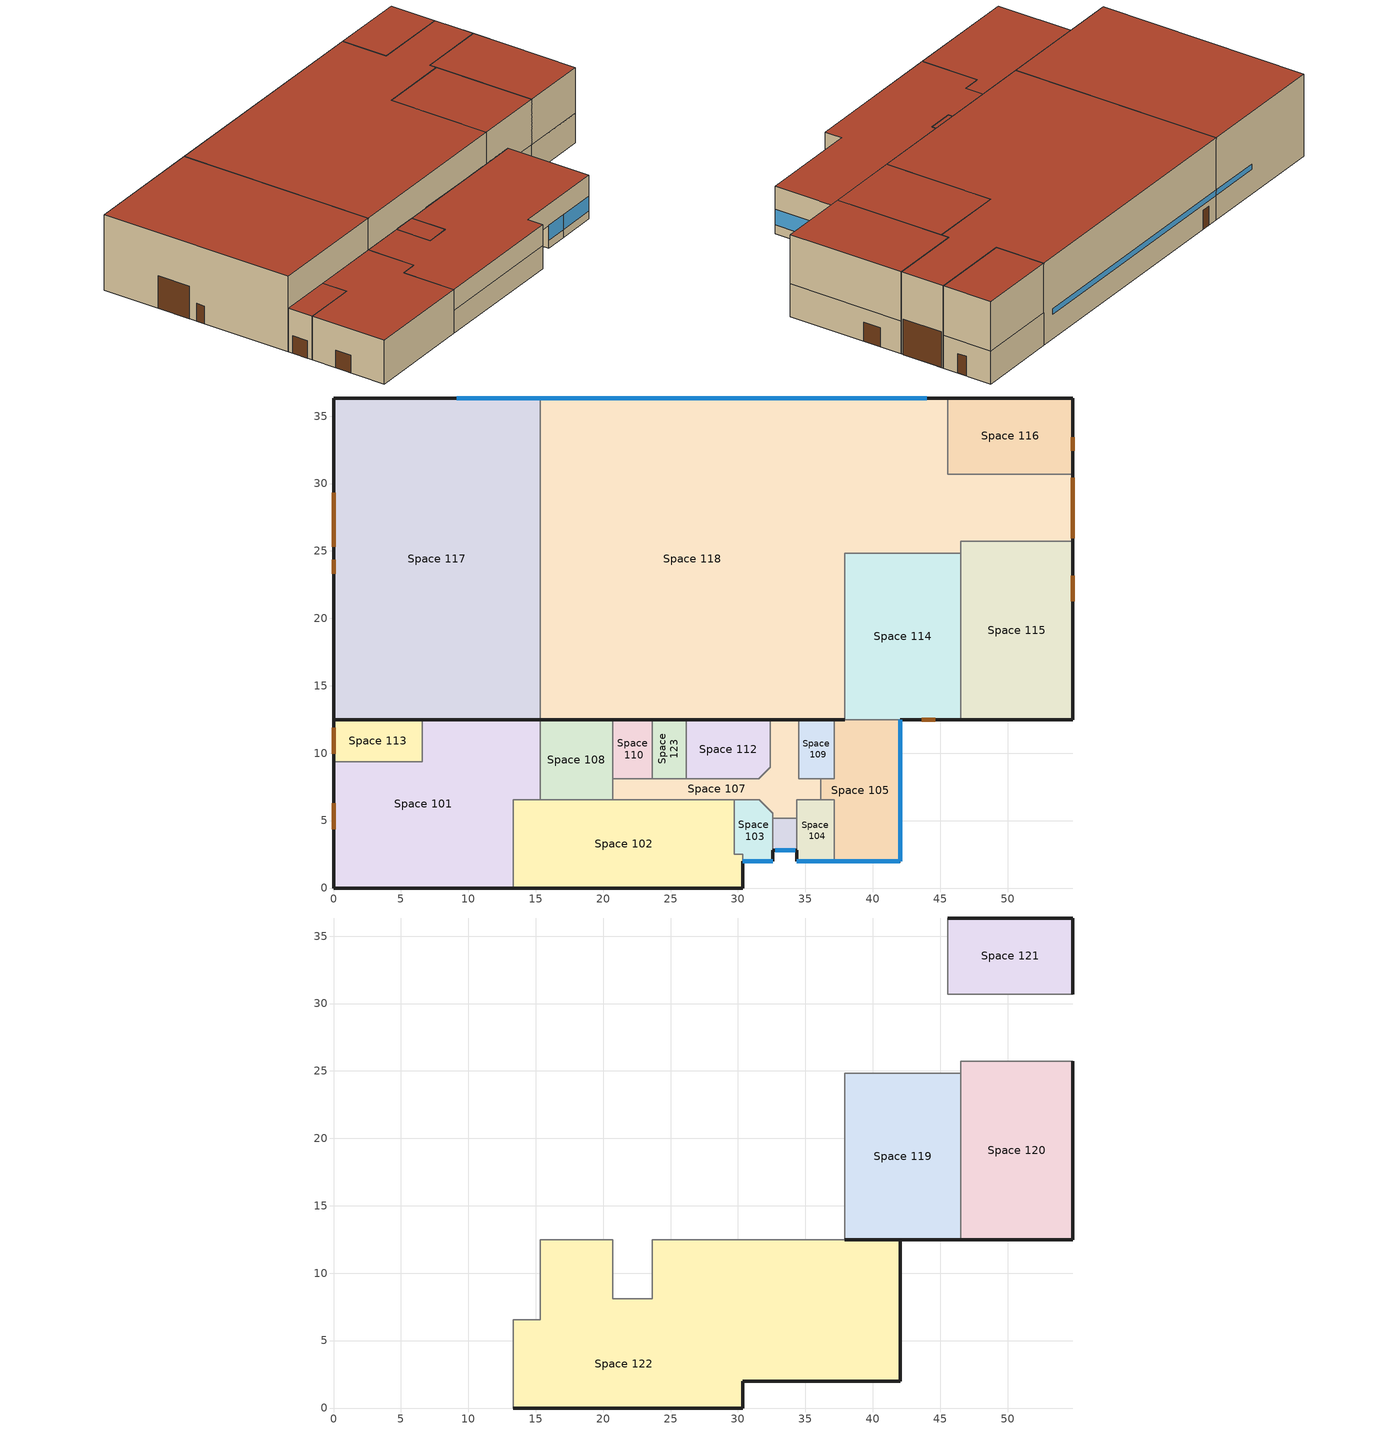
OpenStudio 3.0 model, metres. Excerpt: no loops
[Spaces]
Space 101
 floor ground: 15.32,12.48 15.32,6.53 13.32,6.53 13.32,0 0,0 0,9.35 6.57,9.35 6.57,12.48 z0
 wall outside: 0,9.35 0,0 13.32,0 z0:5.4
 wall to Space 113: 6.57,12.48 6.57,9.35 0,9.35 z0:5.4
 wall to Space 117: 15.32,12.48 6.57,12.48 z0:5.4
 wall to Space 122: 13.32,0 13.32,6.53 15.32,6.53 15.32,12.48 z2.8:5.4
 wall to Space 102: 13.32,0 13.32,6.53 15.32,6.53 z0:2.8
 wall to Space 108: 15.32,6.53 15.32,12.48 z0:2.8
 door: 0,6.29 0,4.36 z0:2.19
 roof outside: 13.32,0 13.32,6.53 15.32,6.53 15.32,12.48 6.57,12.48 6.57,9.35 0,9.35 0,0 z5.4
Space 102
 floor ground: 29.73,6.53 29.73,2.49 30.35,2.49 30.35,0 13.32,0 13.32,6.53 z0
 wall outside: 13.32,0 30.35,0 30.35,1.97 z0:2.8
 wall to Space 107: 29.73,6.53 20.7,6.53 z0:2.8
 wall to Space 103: 30.35,1.97 30.35,2.49 29.73,2.49 29.73,6.53 z0:2.8
 wall to Space 108: 20.7,6.53 15.32,6.53 z0:2.8
Space 103
 floor ground: 31.58,6.53 32.59,5.54 32.59,1.98 30.35,1.98 30.35,2.49 29.73,2.49 29.73,6.53 z0
 wall outside: 30.35,1.98 32.59,1.98 32.59,2.79 z0:2.8
 wall to Space 107: 32.59,5.17 32.59,5.54 31.58,6.53 29.73,6.53 z0:2.8
 wall to Space 106: 32.59,2.79 32.59,5.17 z0:2.8
 window: 30.35,1.98 32.58,1.98 z1:2.8
Space 104
 floor ground: 37.14,6.54 37.14,1.97 34.36,1.98 34.36,6.54 z0
 wall outside: 34.36,2.79 34.36,1.98 37.14,1.97 z0:2.8
 wall to Space 106: 34.36,5.17 34.36,2.79 z0:2.8
 wall to Space 107: 36.14,6.54 34.36,6.54 34.36,5.17 z0:2.8
 wall to Space 105: 37.14,1.97 37.14,6.54 36.14,6.54 z0:2.8
 window: 34.36,1.98 37.13,1.98 z0.99:2.79
Space 105
 floor ground: 42.02,12.48 42.02,1.97 37.14,1.97 37.14,6.54 36.14,6.54 36.14,8.1 37.14,8.1 37.14,12.48 z0
 wall outside: 37.14,1.97 42.02,1.97 42.02,12.48 z0:2.8
 wall to Space 109: 37.14,12.48 37.14,8.1 36.14,8.1 z0:2.8
 wall to Space 118: 37.92,12.48 37.14,12.48 z0:2.8
 wall to Space 114: 42.02,12.48 37.92,12.48 z0:2.8
 wall to Space 107: 36.14,8.1 36.14,6.54 z0:2.8
 window: 37.14,1.97 42.02,1.97 / 42.02,1.98 42.02,12.48 z0.99:2.79
Space 106
 floor ground: 34.36,5.17 34.36,2.79 32.59,2.79 32.59,5.17 z0
 wall outside: 32.59,2.79 34.36,2.79 z0:2.8
 wall to Space 107: 34.36,5.17 32.59,5.17 z0:2.8
 window: 32.75,2.79 34.25,2.79 z0:2.19
Space 107
 floor ground: 34.5,12.48 34.5,8.1 36.14,8.1 36.14,6.54 34.36,6.54 34.36,5.17 32.58,5.17 32.58,5.54 31.58,6.53 20.7,6.53 20.7,8.1 31.56,8.1 32.39,8.94 32.39,12.48 z0
 wall to Space 108: 20.7,8.1 20.7,6.53 z0:2.8
 wall to Space 110: 23.62,8.1 20.7,8.1 z0:2.8
 wall to Space 123: 26.17,8.1 23.62,8.1 z0:2.8
 wall to Space 112: 32.39,12.48 32.39,8.94 31.56,8.1 26.17,8.1 z0:2.8
 wall to Space 118: 34.5,12.48 32.39,12.48 z0:2.8
 wall to Space 109: 36.14,8.1 34.5,8.1 34.5,12.48 z0:2.8
Space 108
 floor ground: 20.7,12.48 20.7,6.53 15.32,6.53 15.32,12.48 z0
 wall to Space 110: 20.7,8.1 20.7,12.48 z0:2.8
 wall to Space 118: 20.7,12.48 15.32,12.48 z0:2.8
Space 109
 floor ground: 37.14,12.48 37.14,8.1 34.5,8.1 34.5,12.48 z0
 wall to Space 118: 37.14,12.48 34.5,12.48 z0:2.8
Space 110
 floor ground: 23.62,12.48 23.62,8.1 20.7,8.1 20.7,12.48 z0
 wall to Space 122: 20.7,12.48 20.7,8.1 23.62,8.1 23.62,12.48 z2.8:5.4
 wall to Space 118: 23.62,12.48 20.7,12.48 z0:5.4
 wall to Space 123: 23.62,8.1 23.62,12.48 z0:2.8
 roof outside: 23.62,8.1 23.62,12.48 20.7,12.48 20.7,8.1 z5.4
Space 112
 floor ground: 26.17,12.48 32.39,12.48 32.39,8.94 31.56,8.1 26.17,8.1 z0
 wall to Space 118: 32.39,12.48 26.17,12.48 z0:2.8
 wall to Space 123: 26.17,12.48 26.17,8.1 z0:2.8
Space 113
 floor ground: 0,12.48 6.57,12.48 6.57,9.35 0,9.35 z0
 wall outside: 0,12.48 0,9.35 z0:5.4
 wall to Space 117: 6.57,12.48 0,12.48 z0:5.4
 door: 0,11.89 0,9.96 z0:2.19
 roof outside: 6.57,9.35 6.57,12.48 0,12.48 0,9.35 z5.4
Space 114
 floor ground: 46.54,24.83 46.54,12.48 37.92,12.48 37.92,24.83 z0
 wall outside: 42.03,12.48,3.7 42.02,12.48,0 46.54,12.48,0 46.54,12.48,3.7
 wall to Space 118: 46.54,24.83 37.92,24.83 37.92,12.48 z0:3.7
 wall to Space 115: 46.54,12.48 46.54,24.83 z0:3.7
 wall to Space 122: 37.92,12.48 42.03,12.48 z2.8:3.7
 door: 43.62,12.48 44.62,12.48 z0:2.19
Space 115
 floor ground: 54.85,25.72 54.85,12.48 46.54,12.48 46.54,25.72 z0
 wall outside: 46.54,12.48 54.85,12.48 54.85,25.72 z0:3.7
 wall to Space 118: 54.85,25.72 46.54,25.72 46.54,24.83 z0:3.7
 door: 54.85,21.26 54.85,23.17 z0:2.19
Space 116
 floor ground: 54.85,36.35 54.85,30.7 45.56,30.7 45.56,36.35 z0
 wall outside: 54.85,30.7 54.85,36.35 45.56,36.35 z0:3.7
 wall to Space 118: 45.56,36.35 45.56,30.7 54.85,30.7 z0:3.7
 door: 54.85,32.42 54.85,33.43 z0:2.19
Space 117
 floor ground: 15.32,36.35 15.32,12.48 0,12.48 0,36.35 z0
 wall outside: 0,12.48 15.32,12.48 z5.4:9.3; 15.32,36.35 0,36.35 0,12.48 z0:9.3
 wall to Space 118: 15.32,12.48 15.32,36.35 z0:9.3
 window: 15.32,36.35 9.14,36.35 z2.8:3.4
 door: 0,24.34 0,23.33 z0:2.19; 0,29.32 0,25.33 z0:4
 roof outside: 15.32,12.48 15.32,36.35 0,36.35 0,12.48 z9.3
Space 118
 floor ground: 45.56,36.35 45.56,30.7 54.85,30.7 54.85,25.72 46.54,25.72 46.54,24.83 37.92,24.83 37.92,12.48 15.32,12.48 15.32,36.35 z0
 wall outside: 54.85,25.72 54.85,30.7 / 45.56,36.35 15.32,36.35 z0:9.3; 15.32,12.48 37.92,12.48 z5.4:9.3
 wall to Space 120: 46.54,24.83 46.54,25.72 54.85,25.72 z3.7:9.3
 wall to Space 119 (Air Wall): 37.92,12.48 37.92,24.83 46.54,24.83 z3.7:9.3
 wall to Space 122: 23.62,12.48 26.17,12.48 32.39,12.48 34.5,12.48 37.14,12.48 37.92,12.48 / 15.32,12.48 20.7,12.48 z2.8:5.4
 wall to Space 121 (Air Wall): 54.85,30.7 45.56,30.7 45.56,36.35 z3.7:9.3
 wall to Space 123: 23.62,12.48 26.17,12.48 z0:2.8
 window: 44.02,36.35 15.32,36.35 z2.8:3.4
 door: 54.85,25.95 54.85,30.43 z0:4; 17.64,36.35 16.64,36.35 z0:2.19
 roof outside: 37.92,12.48 37.92,24.83 46.54,24.83 46.54,25.72 54.85,25.72 54.85,30.7 45.56,30.7 45.56,36.35 15.32,36.35 15.32,12.48 z9.3
Space 123
 floor ground: 26.17,12.48 26.17,8.1 23.62,8.1 23.62,12.48 z0
Space 119
 floor to Space 114: 37.92,24.83 46.54,24.83 46.54,12.48 37.92,12.48 z3.7
 wall outside: 37.92,12.48,9.3 37.92,12.48,5.4 42.02,12.48,5.4 42.02,12.48,3.7 46.54,12.48,3.7 46.54,12.48,9.3
 wall to Space 120: 46.54,12.48 46.54,24.83 z3.7:9.3
 wall to Space 122: 37.92,12.48 42.02,12.48 z3.7:5.4
 roof outside: 46.54,12.48 46.54,24.83 37.92,24.83 37.92,12.48 z9.3
Space 120
 floor to Space 115: 54.85,25.72 54.85,12.48 46.54,12.48 46.54,25.72 z3.7
 wall outside: 46.54,12.48 54.85,12.48 54.85,25.72 z3.7:9.3
 roof outside: 54.85,12.48 54.85,25.72 46.54,25.72 46.54,12.48 z9.3
Space 121
 floor to Space 116: 54.85,36.35 54.85,30.7 45.56,30.7 45.56,36.35 z3.7
 wall outside: 54.85,30.7 54.85,36.35 45.56,36.35 z3.7:9.3
 roof outside: 54.85,30.7 54.85,36.35 45.56,36.35 45.56,30.7 z9.3
Space 122
 floor to Space 103: 31.58,6.53 32.59,5.54 32.59,1.98 30.35,1.98 30.35,2.49 29.73,2.49 29.73,6.53 z2.8
 floor to Space 109: 37.14,12.48 37.14,8.1 34.5,8.1 34.5,12.48 z2.8
 floor ground: 34.36,2.79 34.36,1.98 32.59,1.98 32.59,2.79 z2.8
 floor to Space 106: 34.36,5.17 34.36,2.79 32.59,2.79 32.59,5.17 z2.8
 floor to Space 102: 29.73,6.53 29.73,2.49 30.35,2.49 30.35,0 13.32,0 13.32,6.53 z2.8
 floor to Space 105: 42.02,12.48 42.02,1.98 37.14,1.98 37.14,6.54 36.14,6.54 36.14,8.1 37.14,8.1 37.14,12.48 z2.8
 floor to Space 107: 34.5,12.48 34.5,8.1 36.14,8.1 36.14,6.54 34.36,6.54 34.36,5.17 32.59,5.17 32.59,5.54 31.58,6.53 20.7,6.53 20.7,8.1 31.56,8.1 32.39,8.94 32.39,12.48 z2.8
 floor to Space 123: 26.17,12.48 26.17,8.1 23.62,8.1 23.62,12.48 z2.8
 floor to Space 108: 20.7,12.48 20.7,6.53 15.32,6.53 15.32,12.48 z2.8
 floor to Space 112: 32.39,12.48 32.39,8.94 31.56,8.1 26.17,8.1 26.17,12.48 z2.8
 floor to Space 104: 37.14,6.54 37.14,1.98 34.36,1.98 34.36,6.54 z2.8
 wall outside: 13.32,0 30.35,0 30.35,1.98 42.02,1.98 42.02,12.48 z2.8:5.4
 roof outside: 30.35,0 30.35,1.98 42.02,1.98 42.02,12.48 23.62,12.48 23.62,8.1 20.7,8.1 20.7,12.48 15.32,12.48 15.32,6.53 13.32,6.53 13.32,0 z5.4
[Building]
Maintenance Shop_1980-2004: North Axis {deg}=35; Nominal Floor to Floor Height {m}=3; Default Construction Set=-modified; Standards Number of Stories=2; Standards Number of Above Ground Stories=2
[ClimateZones]
Climate Zone Institution Name 1=ASHRAE; Climate Zone Document Name 1=ANSI/ASHRAE Standard 169; Climate Zone Document Year 1=2006; Climate Zone Institution Name 2=CEC; Climate Zone Document Name 2=California Climate Zone Descriptions; Climate Zone Document Year 2=1995
[Site]
Edmonton Intl AP: Latitude {deg}=53.32; Longitude {deg}=-113.58; Time Zone {hr}=-7; Elevation {m}=723
[SizingPeriod:DesignDay] Barometric Pressure {Pa}=92936; Wind Direction {deg}=180; Sky Clearness=0; Rain Indicator=0; Snow Indicator=0; Day of Month=21; Daylight Saving Time Indicator=0; Dry-Bulb Temperature Range Modifier Type=DefaultMultipliers
Name | Maximum Dry-Bulb Temperature {C} | Daily Dry-Bulb Temperature Range {deltaC} | Humidity Indicating Conditions at Maximum Dry-Bulb | Wind Speed {m/s} | Month | Day Type | Humidity Indicating Type | Solar Model Indicator | ASHRAE Taub | ASHRAE Taud
Edmonton Stony Plain Ann Htg 99.6% Condns DB | -32.5 | 0 | -32.5 | 1.9 | 1 | WinterDesignDay | Wetbulb | ASHRAEClearSky
Edmonton Stony Plain Ann Clg .4% Condns DB=>MWB | 27.5 | 12 | 17.6 | 3.8 | 7 | SummerDesignDay | Wetbulb | ASHRAETau | 0.353 | 2.369
Edmonton Stony Plain Ann Clg .4% Condns DP=>MDB | 22.6 | 12 | 16.5 | 3.8 | 7 | SummerDesignDay | Dewpoint | ASHRAETau | 0.353 | 2.369
Edmonton Stony Plain Ann Hum_n 99.6% Condns DP=>MCDB | -32.4 | 0 | -37.7 | 1.9 | 1 | WinterDesignDay | Dewpoint | ASHRAEClearSky
Edmonton Stony Plain Ann Htg Wind 99.6% Condns WS=>MCDB | -5.8 | 0 | -5.8 | 11.6 | 1 | WinterDesignDay | Wetbulb | ASHRAEClearSky
Edmonton Stony Plain Ann Clg .4% Condns Enth=>MDB | 25.6 | 12 | 57100 | 3.8 | 7 | SummerDesignDay | Enthalpy | ASHRAETau | 0.353 | 2.369
Edmonton Stony Plain Ann Clg .4% Condns WB=>MDB | 25.3 | 12 | 19 | 3.8 | 7 | SummerDesignDay | Wetbulb | ASHRAETau | 0.353 | 2.369
[Construction]
Air Wall: OS:Material:AirWall 1
V2-Maintenance-Wall R18: V2-Maintenance-Wall mtl R18
V2-Maintenance-Roof R24: V2-Maintenance-Roof mtl R24
V2 Door R4: V2 Door mtl R4
000 ExtSlabCarpet 4in ClimateZone 1-8 2: MAT-CC05 4 HW CONCRETE, CP02 CARPET PAD
000 Interior Floor 2: 000 F16 Acoustic tile, 000 F05 Ceiling air space resistance, 000 M11 100mm lightweight concrete
000 Interior Wall 2: 000 G01a 19mm gypsum board, 000 F04 Wall air space resistance, 000 G01a 19mm gypsum board
000 Interior Ceiling 2: 000 M11 100mm lightweight concrete, 000 F05 Ceiling air space resistance, 000 F16 Acoustic tile
Vintage 2 Window R1.8 1: V2 Windows R1.8
000_Interior Partition; 000_Interior Door: 000_G05 25mm wood
000_Interior Floor: 000_F16 Acoustic tile, 000_F05 Ceiling air space resistance, 000_M11 100mm lightweight concrete
000_Interior Wall: 000_G01a 19mm gypsum board, 000_F04 Wall air space resistance, 000_G01a 19mm gypsum board
000_Interior Ceiling: 000_M11 100mm lightweight concrete, 000_F05 Ceiling air space resistance, 000_F16 Acoustic tile
000_Interior Window: 000_Clear 3mm
000_Exterior Window: 000_Clear 3mm, 000_Air 13mm, 000_Clear 3mm
Customized construction 000_ExtSlabCarpet_4in_ClimateZone 1-8 to conductance of 0.23657440264963328: MAT-CC05 4 HW CONCRETE 1, CP02 CARPET PAD 1
Customized construction Vintage 1 Concrete Wall RSI 2.11 to conductance of 0.31545741324921134: MNECB Ref Brick 100mm 1, MNECB Ref Airspace 25mm 1, 000 G05 25mm wood 2, Mass NonRes Wall Insulation-2.89 1, 000_G01a 19mm gypsum board 1
Customized construction Vintage 1 Ref Deck Roof RSI 3.52 to conductance of 0.23657440264963328: MNECB Ref Gravel 50mm 1, MNECB Built-up Roof 9.5mm 1, MNECB Ref Polystyrene 46mm 1, 000_F08 Metal surface 1, 000 G05 25mm wood 3
Customized construction MNECB Ref Underground Floor 6.136 to conductance of 0.5678591709256104: MNECB Ref Polystyrene 25mm 1, MNECB Ref concrete 100mm 1
Customized construction MNECB Ref Underground Wall 9.659 to conductance of 0.5678591709256104: MNECB Ref Polystyrene 44mm 1, MNECB Ref concrete 100mm 2
Customized construction 000_ExtSlabCarpet_4in_ClimateZone 1-8 to conductance of 0.5678591709256104: MAT-CC05 4 HW CONCRETE 2, CP02 CARPET PAD 2
Customized Fenestration: cond=0.315 tvis=0.210 tsol=0.500: Customized Fenestration:: cond=0.315 tvis=0.210 tsol=0.500
Customized construction 000_Exterior Door to conductance of 1.4204545454545456: 000_F08 Metal surface 2, 000_I01 25mm insulation board 1
Customized construction 000_Exterior Door 1 to conductance of 0.5678591709256104: 000_F08 Metal surface 3, 000_I01 25mm insulation board 2
Customized Fenestration: cond=0.280 tvis=0.210 tsol=0.500: Customized Fenestration:: cond=0.280 tvis=0.210 tsol=0.500
[Material]
Name | Roughness | Thickness {m} | Conductivity {W/m-K} | Density {kg/m3} | Specific Heat {J/kg-K} | Thermal Absorptance | Solar Absorptance | Visible Absorptance
000 F16 Acoustic tile; 000_F16 Acoustic tile | MediumSmooth | 0.0191 | 0.06 | 368 | 590
000 G01a 19mm gypsum board; 000_G01a 19mm gypsum board; 000_G01a 19mm gypsum board 1 | MediumSmooth | 0.019 | 0.16 | 800 | 1090
000 M11 100mm lightweight concrete; 000_M11 100mm lightweight concrete | MediumRough | 0.1016 | 0.53 | 1280 | 840
MAT-CC05 4 HW CONCRETE; MAT-CC05 4 HW CONCRETE 1; MAT-CC05 4 HW CONCRETE 2 | Rough | 0.1016 | 1.311 | 2240 | 836.8 | 0.9 | 0.7 | 0.7
V2-Maintenance-Wall mtl R18 | MediumRough | 0.140625 | 0.045 | 265 | 836.8 | 0.9 | 0.7 | 0.7
V2-Maintenance-Roof mtl R24 | MediumRough | 0.19149 | 0.045 | 265 | 836.8 | 0.9 | 0.7 | 0.7
V2 Door mtl R4 | MediumRough | 0.03169 | 0.045 | 265 | 836.8 | 0.9 | 0.7 | 0.7
000_G05 25mm wood; 000 G05 25mm wood 2; 000 G05 25mm wood 3 | MediumSmooth | 0.0254 | 0.15 | 608 | 1630
MNECB Ref Brick 100mm 1 | MediumRough | 0.1016 | 1.311 | 2082.332 | 795.312
Mass NonRes Wall Insulation-2.89 1 | MediumRough | 0.129003 | 0.049 | 265 | 836.8 | 0.9 | 0.7 | 0.7
MNECB Ref Gravel 50mm 1 | VeryRough | 0.0508 | 1.80282 | 1601.794 | 837.17 | 0.9 | 0.7 | 0.7
MNECB Built-up Roof 9.5mm 1 | VeryRough | 0.0095 | 0.1634 | 1121.29 | 1465.048 | 0.9 | 0.7 | 0.7
MNECB Ref Polystyrene 46mm 1 | MediumRough | 0.114573 | 0.02885 | 28.832 | 1213.897
000_F08 Metal surface 1; 000_F08 Metal surface 2; 000_F08 Metal surface 3 | Smooth | 0.0008 | 45.28 | 7824 | 500
MNECB Ref Polystyrene 25mm 1; MNECB Ref Polystyrene 44mm 1 | MediumRough | 0.049179 | 0.02885 | 28.832 | 1213.897
MNECB Ref concrete 100mm 1; MNECB Ref concrete 100mm 2 | MediumRough | 0.1016 | 1.80282 | 2242.512 | 837.17
000_I01 25mm insulation board 1 | MediumRough | 0.0211195 | 0.03 | 43 | 1210
000_I01 25mm insulation board 2 | MediumRough | 0.0528295 | 0.03 | 43 | 1210
[Material:AirGap]
Name | Thermal Resistance
000 F04 Wall air space resistance; 000_F04 Wall air space resistance | 0.15
000 F05 Ceiling air space resistance; 000_F05 Ceiling air space resistance | 0.18
MNECB Ref Airspace 25mm 1 | 0.1717
[Material:AirWall]
OS:Material:AirWall 1
[Material:NoMass] Roughness=VeryRough; Thermal Absorptance=0.9; Solar Absorptance=0.7; Visible Absorptance=0.8
Name | Thermal Resistance
CP02 CARPET PAD | 0.2165
CP02 CARPET PAD 1 | 4.1495
CP02 CARPET PAD 2 | 1.6835
[WindowMaterial:Gas]
000_Air 13mm: Gas Type=Air; Thickness=0.0127
[WindowMaterial:Glazing] Optical Data Type=SpectralAverage; Front Side Visible Reflectance at Normal Incidence=0.081; Back Side Visible Reflectance at Normal Incidence=0.081; Infrared Transmittance at Normal Incidence=0; Front Side Infrared Hemispherical Emissivity=0.84; Back Side Infrared Hemispherical Emissivity=0.84
Name | Thickness | Solar Transmittance at Normal Incidence | Front Side Solar Reflectance at Normal Incidence | Back Side Solar Reflectance at Normal Incidence | Visible Transmittance at Normal Incidence | Conductivity | Thickness {m} | Conductivity {W/m-K} | Dirt Correction Factor for Solar and Visible Transmittance | Solar Diffusing
000_Clear 3mm | 0.003 | 0.837 | 0.075 | 0.075 | 0.898 | 0.9
Customized Fenestration:: cond=0.315 tvis=0.210 tsol=0.500 |  | 0.5 | 0.5 | 0.5 | 0.21 |  | 0.1 | 0.315457 | 1 | No
Customized Fenestration:: cond=0.280 tvis=0.210 tsol=0.500 |  | 0.5 | 0.5 | 0.5 | 0.21 |  | 0.1 | 0.28 | 1 | No
[WindowMaterial:SimpleGlazingSystem]
V2 Windows R1.8: U-Factor {W/m2-K}=3.15; Solar Heat Gain Coefficient=0.6; Visible Transmittance=0.7
[DefaultConstructionSet]
Name | Default Exterior Surface Constructions | Default Interior Surface Constructions | Default Ground Contact Surface Constructions | Default Exterior SubSurface Constructions | Default Interior SubSurface Constructions | Interior Partition Construction
Vintage 2 Maintenance Shops | Default Surface Constructions 4 | Default Surface Constructions 5 | Default Surface Constructions 6 | Default Sub Surface Constructions 3 | Default Sub Surface Constructions 4
-modified | -modified | 000_Interior_DefSurfCons 12 | -modified 1 | -modified | 000_Interior_DefSubCons 12 | 000_Interior Partition
[DefaultSurfaceConstructions]
Name | Floor Construction | Wall Construction | Roof Ceiling Construction
Default Surface Constructions 4 | 000 ExtSlabCarpet 4in ClimateZone 1-8 2 | V2-Maintenance-Wall R18 | V2-Maintenance-Roof R24
Default Surface Constructions 5 | 000 Interior Floor 2 | 000 Interior Wall 2 | 000 Interior Ceiling 2
Default Surface Constructions 6 | 000 ExtSlabCarpet 4in ClimateZone 1-8 2 | 000 ExtSlabCarpet 4in ClimateZone 1-8 2 | 000 ExtSlabCarpet 4in ClimateZone 1-8 2
000_Interior_DefSurfCons 12 | 000_Interior Floor | 000_Interior Wall | 000_Interior Ceiling
-modified | Customized construction 000_ExtSlabCarpet_4in_ClimateZone 1-8 to conductance of 0.23657440264963328 | Customized construction Vintage 1 Concrete Wall RSI 2.11 to conductance of 0.31545741324921134 | Customized construction Vintage 1 Ref Deck Roof RSI 3.52 to conductance of 0.23657440264963328
-modified 1 | Customized construction MNECB Ref Underground Floor 6.136 to conductance of 0.5678591709256104 | Customized construction MNECB Ref Underground Wall 9.659 to conductance of 0.5678591709256104 | Customized construction 000_ExtSlabCarpet_4in_ClimateZone 1-8 to conductance of 0.5678591709256104
[DefaultSubSurfaceConstructions]
Name | Fixed Window Construction | Operable Window Construction | Door Construction | Glass Door Construction | Skylight Construction | Tubular Daylight Dome Construction | Tubular Daylight Diffuser Construction | Overhead Door Construction
Default Sub Surface Constructions 3 | Vintage 2 Window R1.8 1 | Vintage 2 Window R1.8 1 | V2 Door R4 | Vintage 2 Window R1.8 1
Default Sub Surface Constructions 4
000_Interior_DefSubCons 12 | 000_Interior Window | 000_Interior Window | 000_Interior Door | 000_Exterior Window | 000_Exterior Window | 000_Interior Window | 000_Interior Window
-modified | Customized Fenestration: cond=0.315 tvis=0.210 tsol=0.500 | Customized Fenestration: cond=0.315 tvis=0.210 tsol=0.500 | Customized construction 000_Exterior Door to conductance of 1.4204545454545456 | Customized Fenestration: cond=0.315 tvis=0.210 tsol=0.500 | Customized Fenestration: cond=0.280 tvis=0.210 tsol=0.500 | Customized Fenestration: cond=0.280 tvis=0.210 tsol=0.500 | Customized Fenestration: cond=0.280 tvis=0.210 tsol=0.500 | Customized construction 000_Exterior Door 1 to conductance of 0.5678591709256104
[DefaultScheduleSet]
NRCan Cold Lake Default Schedule Set: Hours of Operation Schedule=NRCan - Cold Lake - Default Fans; Number of People Schedule=NRCan - Cold Lake - Default People; People Activity Level Schedule=NRCan - Cold Lake - Default Activity; Lighting Schedule=NRCan - Cold Lake - Default Lights; Electric Equipment Schedule=NRCan - Cold Lake - Default Equip; Hot Water Equipment Schedule=NRCan - Cold Lake - Default Hot Water
[ThermostatSetpoint:DualSetpoint] Heating Setpoint Temperature Schedule=heating_always_21C; Cooling Setpoint Temperature Schedule=cooling_always_24C
Thermostat Setpoint Dual Setpoint 1; Thermostat Setpoint Dual Setpoint 2; Thermostat Setpoint Dual Setpoint 3; Thermostat Setpoint Dual Setpoint 4; Thermostat Setpoint Dual Setpoint 5; Thermostat Setpoint Dual Setpoint 6; Thermostat Setpoint Dual Setpoint 7; Thermostat Setpoint Dual Setpoint 8; Thermostat Setpoint Dual Setpoint 9; Thermostat Setpoint Dual Setpoint 10; Thermostat Setpoint Dual Setpoint 11; Thermostat Setpoint Dual Setpoint 12; Thermostat Setpoint Dual Setpoint 13; Thermostat Setpoint Dual Setpoint 14; Thermostat Setpoint Dual Setpoint 15; Thermostat Setpoint Dual Setpoint 16; Thermostat Setpoint Dual Setpoint 17; Thermostat Setpoint Dual Setpoint 18; Thermostat Setpoint Dual Setpoint 19; Thermostat Setpoint Dual Setpoint 20
[DesignSpecification:OutdoorAir]
Name | Outdoor Air Flow per Person {m3/s-person} | Outdoor Air Flow per Floor Area {m3/s-m2}
MNECB-Recreation/Lounge-B-oa | 0.03 | 0
MNECB-Locker Room and Shower-*-oa; MNECB-Active Storage Bulky-E-oa; MNECB-Corridors-*-oa | 0.025 | 0
MNECB-Reading-C-oa | 0.008 | 0
MNECB-Office Category 1-A-oa | 0.01 | 0
MNECB-Mechanical/electrical room-*-oa | 0.05 | 0
MNECB-Welding-C-oa; MNECB-Auto Repair-C-oa | 0.15 | 0
MNECB-Machinery-C-oa | 0.075 | 0
MNECB-Undefined-*-oa
[BuildingStory] Nominal Z Coordinate {m}=0; Default Construction Set=Vintage 2 Maintenance Shops; Default Schedule Set=NRCan Cold Lake Default Schedule Set
Name | Nominal Floor to Floor Height {m}
Building Story 1 | 5.4
Building Story 2 | 3.7
[Space]
Name | Space Type | Building Story | Thermal Zone
Space 101 | Space Function-Electrical/Mechanical-sch-A | Building Story 1 | Mech Room 1
Space 102 | Space Function-Locker room-sch-A | Building Story 1 | Locker Rooms
Space 103 | Space Function-Office - enclosed | Building Story 1 | Office 2
Space 104 | Space Function-Office - enclosed | Building Story 1 | Office 1
Space 105 | Space Function-Audience - auditorium | Building Story 1 | Common Room
Space 106 | Space Function-Corr. < 2.4m wide-sch-A | Building Story 1 | Entrance
Space 107 | Space Function-Office - enclosed | Building Story 1 | Corridor
Space 108 | Space Function-Automotive - repair 1 | Building Story 1 | Washing Bay
Space 109 | Space Function-Library - reading | Building Story 1 | Library
Space 110 | Space Function-Automotive - repair 1 | Building Story 1 | Nozzle Testing
Space 112 | Space Function-Electrical/Mechanical-sch-A | Building Story 1 | Control Room
Space 113 | Space Function-Warehouse - med/blk | Building Story 1 | POL Storage
Space 114 | Space Function-Automotive - repair | Building Story 1 | Afterburner Room
Space 115 | Space Function-Warehouse - med/blk | Building Story 1 | Tool Crib
Space 116 | Space Function-Automotive - repair 2 | Building Story 1 | Weld Shop
Space 117 | Space Function-Automotive - repair | Building Story 1 | Engine Prep
Space 118; Space 121 | Space Function-Automotive - repair 1 | Building Story 1 | Main Workshop
Space 119 | Space Function-Automotive - repair 1 | Building Story 2 | Main Workshop
Space 120 | Space Function-Electrical/Mechanical-sch-A | Building Story 2 | Mech Room 2
Space 122 | Space Function-- undefined - | Building Story 2 | Ceiling
Space 123 | Space Function-Warehouse - med/blk | Building Story 1 | Closet
[SpaceType] Default Schedule Set=NRCan Cold Lake Default Schedule Set; Standards Building Type=Space Function
Name | Design Specification Outdoor Air Object | Standards Space Type
Space Function-Audience - auditorium | MNECB-Recreation/Lounge-B-oa | Audience - auditorium
Space Function-Locker room-sch-A | MNECB-Locker Room and Shower-*-oa | Locker room-sch-A
Space Function-Library - reading | MNECB-Reading-C-oa | Library - reading
Space Function-Office - enclosed | MNECB-Office Category 1-A-oa | Office - enclosed
Space Function-Electrical/Mechanical-sch-A | MNECB-Mechanical/electrical room-*-oa | Electrical/Mechanical-sch-A
Space Function-Automotive - repair 2 | MNECB-Welding-C-oa | Automotive - repair
Space Function-Automotive - repair 1 | MNECB-Machinery-C-oa | Automotive - repair
Space Function-Automotive - repair | MNECB-Auto Repair-C-oa | Automotive - repair
Space Function-Warehouse - med/blk | MNECB-Active Storage Bulky-E-oa | Warehouse - med/blk
Space Function-- undefined - | MNECB-Undefined-*-oa | - undefined -
Space Function-Corr. < 2.4m wide-sch-A | MNECB-Corridors-*-oa | Corr. < 2.4m wide-sch-A
[People]
Name | People Definition | Space or SpaceType
People 64 | MNECBAdjusted-Recreation-Lounge-sched-B-people_def | Space Function-Audience - auditorium
People 45 | MNECBAdjusted-Locker Room and Shower-sched-*-people_def | Space Function-Locker room-sch-A
People 62 | MNECBAdjusted-Reading-sched-C-people_def | Space Function-Library - reading
People 53 | MNECBAdjusted-Office-1-sched-A-people_def | Space Function-Office - enclosed
People 48 | MNECBAdjusted-Mechanical/electrical room-sched-*-people_def | Space Function-Electrical/Mechanical-sch-A
People 88 | MNECBAdjusted-Welding-sched-C-people_def | Space Function-Automotive - repair 2
People 46 | MNECBAdjusted-Machinery-sched-C-people_def | Space Function-Automotive - repair 1
People 7 | MNECBAdjusted-Auto Repair-sched-C-people_def | Space Function-Automotive - repair
People 3 | MNECBAdjusted-Active Storage Bulky-sched-E-people_def | Space Function-Warehouse - med/blk
People 1 | MNECB-- undefined --sched-*-people_def | Space Function-- undefined -
People 21 | MNECBAdjusted-Corridors-sched-*-people_def | Space Function-Corr. < 2.4m wide-sch-A
[People:Definition] Number of People Calculation Method=Area/Person; Fraction Radiant=0.3
Name | Space Floor Area per Person {m2/person} | Carbon Dioxide Generation Rate {m3/s-W}
MNECBAdjusted-Recreation-Lounge-sched-B-people_def; MNECBAdjusted-Locker Room and Shower-sched-*-people_def | 55
MNECBAdjusted-Reading-sched-C-people_def; MNECBAdjusted-Office-1-sched-A-people_def; MNECBAdjusted-Auto Repair-sched-C-people_def | 110
MNECBAdjusted-Mechanical/electrical room-sched-*-people_def | 1116
MNECBAdjusted-Welding-sched-C-people_def; MNECBAdjusted-Machinery-sched-C-people_def | 165
MNECBAdjusted-Active Storage Bulky-sched-E-people_def; MNECBAdjusted-Corridors-sched-*-people_def | 552
MNECB-- undefined --sched-*-people_def | 100000 | 3.8e-008
[Lights]
Name | Lights Definition | Space or SpaceType
Lights 64 | MNECB-Recreation/Lounge-sched-B-lights_def | Space Function-Audience - auditorium
Lights 45 | MNECB-Locker Room and Shower-sched-I-lights_def | Space Function-Locker room-sch-A
Lights 62 | MNECB-Reading-sched-C-lights_def | Space Function-Library - reading
Lights 53 | MNECB-Office-1-sched-A-lights_def | Space Function-Office - enclosed
Lights 48 | MNECB-Mechanical/electrical room-sched-*-lights_def | Space Function-Electrical/Mechanical-sch-A
Lights 87 | MNECB-Welding-sched-C-lights_def | Space Function-Automotive - repair 2
Lights 46 | MNECB-Machinery-sched-C-lights_def | Space Function-Automotive - repair 1
Lights 7 | MNECB-Auto Repair-sched-C-lights_def | Space Function-Automotive - repair
Lights 2 | MNECB-Active Storage Bulky-sched-E-lights_def | Space Function-Warehouse - med/blk
Lights 74 | MNECB-- undefined --sched-*-lights_def | Space Function-- undefined -
Lights 21 | MNECB-Corridors-sched-*-lights_def | Space Function-Corr. < 2.4m wide-sch-A
[Lights:Definition] Design Level Calculation Method=Watts/Area
Name | Watts per Space Floor Area {W/m2}
MNECB-Recreation/Lounge-sched-B-lights_def; MNECB-Mechanical/electrical room-sched-*-lights_def | 7.5
MNECB-Locker Room and Shower-sched-I-lights_def; MNECB-Corridors-sched-*-lights_def | 8.6
MNECB-Reading-sched-C-lights_def | 20.4
MNECB-Office-1-sched-A-lights_def | 19.4
MNECB-Welding-sched-C-lights_def | 12.9
MNECB-Machinery-sched-C-lights_def | 26.9
MNECB-Auto Repair-sched-C-lights_def | 10.8
MNECB-Active Storage Bulky-sched-E-lights_def | 3.2
MNECB-- undefined --sched-*-lights_def | 0
[ElectricEquipment]
Name | Electric Equipment Definition | Space or SpaceType
Electric Equipment 65 | MNECB-Recreation/Lounge-sched-B-eq_elec_def | Space Function-Audience - auditorium
Electric Equipment 46 | MNECB-Locker Room and Shower-sched-*-eq_elec_def | Space Function-Locker room-sch-A
Electric Equipment 63 | MNECB-Reading-sched-C-eq_elec_def | Space Function-Library - reading
Electric Equipment 54 | MNECB-Office type 1-sched-A-eq_elec_def | Space Function-Office - enclosed
Electric Equipment 49 | MNECB-Mechanical/electrical room-sched-*-eq_elec_def | Space Function-Electrical/Mechanical-sch-A
Electric Equipment 88 | MNECB-Welding-sched-C-eq_elec_def | Space Function-Automotive - repair 2
Electric Equipment 47 | MNECB-Machinery-sched-C-eq_elec_def | Space Function-Automotive - repair 1
Electric Equipment 8 | MNECB-Auto Repair-sched-C-eq_elec_def | Space Function-Automotive - repair
Electric Equipment 3 | MNECB-Active Storage Bulky-sched-E-eq_elec_def | Space Function-Warehouse - med/blk
Electric Equipment 1 | MNECB-- undefined --sched-*-eq_elec_def | Space Function-- undefined -
Electric Equipment 22 | MNECB-Corridors-sched-*-eq_elec_def | Space Function-Corr. < 2.4m wide-sch-A
[ElectricEquipment:Definition]
Name | Design Level Calculation Method | Watts per Space Floor Area {W/m2} | Fraction Radiant | Design Level {W}
MNECB-Recreation/Lounge-sched-B-eq_elec_def | Watts/Area | 1
MNECB-Locker Room and Shower-sched-*-eq_elec_def | Watts/Area | 2.5
MNECB-Reading-sched-C-eq_elec_def; MNECB-Mechanical/electrical room-sched-*-eq_elec_def; MNECB-Machinery-sched-C-eq_elec_def; MNECB-Active Storage Bulky-sched-E-eq_elec_def | Watts/Area | 1 | 0
MNECB-Office type 1-sched-A-eq_elec_def | Watts/Area | 7.5 | 0
MNECB-Welding-sched-C-eq_elec_def | Watts/Area | 10 | 0
MNECB-Auto Repair-sched-C-eq_elec_def | Watts/Area | 5 | 0
MNECB-- undefined --sched-*-eq_elec_def | EquipmentLevel |  |  | 0
MNECB-Corridors-sched-*-eq_elec_def | Watts/Area | 0 | 0
[ThermalZone] Use Ideal Air Loads=No
Name | Thermostat
Common Room | Thermostat Setpoint Dual Setpoint 3
Office 1 | Thermostat Setpoint Dual Setpoint 12
Office 2 | Thermostat Setpoint Dual Setpoint 13
Entrance | Thermostat Setpoint Dual Setpoint 7
Library | Thermostat Setpoint Dual Setpoint 8
Control Room | Thermostat Setpoint Dual Setpoint 4
Corridor | Thermostat Setpoint Dual Setpoint 5
Closet | Thermostat Setpoint Dual Setpoint 2
Nozzle Testing | Thermostat Setpoint Dual Setpoint 11
Washing Bay | Thermostat Setpoint Dual Setpoint 15
Locker Rooms | Thermostat Setpoint Dual Setpoint 9
Mech Room 1 | Thermostat Setpoint Dual Setpoint 17
POL Storage | Thermostat Setpoint Dual Setpoint 20
Ceiling | Thermostat Setpoint Dual Setpoint 19
Tool Crib | Thermostat Setpoint Dual Setpoint 14
Afterburner Room | Thermostat Setpoint Dual Setpoint 1
Weld Shop | Thermostat Setpoint Dual Setpoint 16
Main Workshop | Thermostat Setpoint Dual Setpoint 10
Engine Prep | Thermostat Setpoint Dual Setpoint 6
Mech Room 2 | Thermostat Setpoint Dual Setpoint 18
[SpaceInfiltration:DesignFlowRate] Schedule=Always On; Design Flow Rate {m3/s}=0; Flow per Space Floor Area {m3/s-m2}=0; Flow per Exterior Surface Area {m3/s-m2}=0.00045
Name | Space or SpaceType | Design Flow Rate Calculation Method
Space Infiltration Design Flow Rate 1 | Space Function-Locker room-sch-A | Flow/ExteriorArea
Space Infiltration Design Flow Rate 2 | Space Function-Audience - auditorium | Flow/Space
Space Infiltration Design Flow Rate 3 | Space Function-Library - reading | Flow/ExteriorArea
Space Infiltration Design Flow Rate 4 | Space Function-Office - enclosed | Flow/ExteriorArea
Space Infiltration Design Flow Rate 5 | Space Function-Corr. < 2.4m wide-sch-A | Flow/ExteriorArea
Space Infiltration Design Flow Rate 6 | Space Function-Electrical/Mechanical-sch-A | Flow/ExteriorArea
Space Infiltration Design Flow Rate 7 | Space Function-Automotive - repair | Flow/Space
Space Infiltration Design Flow Rate 8 | Space Function-Automotive - repair 1 | Flow/ExteriorArea
Space Infiltration Design Flow Rate 9 | Space Function-Automotive - repair 2 | Flow/ExteriorArea
Space Infiltration Design Flow Rate 10 | Space Function-Warehouse - med/blk | Flow/ExteriorArea
Space Infiltration Design Flow Rate 11 | Space Function-- undefined - | Flow/ExteriorArea
[Pump:ConstantSpeed]
Pump Constant Speed 1: Rated Flow Rate {m3/s}=autosize; Rated Pump Head {Pa}=179352; Rated Power Consumption {W}=autosize; Motor Efficiency=0.9; Fraction of Motor Inefficiencies to Fluid Stream=0; Pump Control Type=Intermittent; Design Power Sizing Method=PowerPerFlowPerPressure; Design Electric Power per Unit Flow Rate {W/(m3/s)}=348701.1; Design Shaft Power per Unit Flow Rate per Unit Head {W-s/m3-Pa}=1.28205
[Boiler:HotWater]
OS:Boiler:HotWater 1: Efficiency Curve Temperature Evaluation Variable=LeavingBoiler; Normalized Boiler Efficiency Curve=Boiler Efficiency; Water Outlet Upper Temperature Limit {C}=99; Boiler Flow Mode=LeavingSetpointModulated; Parasitic Electric Load {W}=0; Sizing Factor=1
[AvailabilityManager:NightCycle] Applicability Schedule=Always On Discrete; Control Type=CycleOnAnyZoneFansOnly
Availability Manager Night Cycle 1; Availability Manager Night Cycle 2; Availability Manager Night Cycle 3; Availability Manager Night Cycle 4; Availability Manager Night Cycle 5; Availability Manager Night Cycle 6
[Controller:WaterCoil]
Controller Water Coil 3: Action=Normal
[Schedule:Constant]
Always On Discrete: Value=1
[Schedule:Ruleset]
Always On: Default Day Schedule=Always On Default Schedule; Summer Design Day Schedule=Always On Summer Design Day; Winter Design Day Schedule=Always On Winter Design Day
NRCan - Cold Lake - Default Fans: Default Day Schedule=Schedule Day 28
NRCan - Cold Lake - Default People: Default Day Schedule=Schedule Day 31
NRCan - Cold Lake - Default Activity: Default Day Schedule=Schedule Day 39
NRCan - Cold Lake - Default Lights: Default Day Schedule=Schedule Day 45
NRCan - Cold Lake - Default Equip: Default Day Schedule=Schedule Day 25
NRCan - Cold Lake - Default Hot Water: Default Day Schedule=Schedule Day 15
heating_always_21C: Default Day Schedule=Schedule Day 53
cooling_always_24C: Default Day Schedule=Schedule Day 54
[Schedule:Day]
Always On Default Schedule; Always On Winter Design Day; Always On Summer Design Day; Schedule Day 28: 24, 0, 1
Schedule Day 30: 7, 0, 0, 15, 30, 1, 24, 0, 0
Schedule Day 29; Schedule Day 32; Schedule Day 22: 24, 0, 0
Schedule Day 31; Schedule Day 25: 24, 0, 0.3
Schedule Day 38: 8, 0, 0, 16, 0, 1, 24, 0, 0
Schedule Day 39: 24, 0, 120
Schedule Day 45; Schedule Day 46; Schedule Day 27: 8, 0, 0.05, 16, 0, 1, 24, 0, 0.05
Schedule Day 14; Schedule Day 26: 24, 0, 0.05
Schedule Day 15; Schedule Day 23: 7, 0, 0.05, 15, 30, 1, 24, 0, 0.05
Schedule Day 53: 24, 0, 21
Schedule Day 54: 24, 0, 24
[Schedule:Rule]
Name | Schedule Ruleset | Rule Order | Day Schedule | Apply Monday | Apply Tuesday | Apply Wednesday | Apply Thursday | Apply Friday | Apply Sunday | Apply Saturday
M-F 2 | NRCan - Cold Lake - Default Fans | 0 | Schedule Day 30 | Yes | Yes | Yes | Yes | Yes
SS 3 | NRCan - Cold Lake - Default Fans | 1 | Schedule Day 29 |  |  |  |  |  | Yes | Yes
M-F 3 | NRCan - Cold Lake - Default People | 0 | Schedule Day 38 | Yes | Yes | Yes | Yes | Yes
Schedule Rule 1 | NRCan - Cold Lake - Default People | 1 | Schedule Day 32 |  |  |  |  |  | Yes | Yes
SS | NRCan - Cold Lake - Default Lights | 0 | Schedule Day 14 |  |  |  |  |  | Yes | Yes
M-F | NRCan - Cold Lake - Default Lights | 1 | Schedule Day 46 | Yes | Yes | Yes | Yes | Yes |  | No
MF 2 | NRCan - Cold Lake - Default Equip | 0 | Schedule Day 27 | Yes | Yes | Yes | Yes | Yes
SS 2 | NRCan - Cold Lake - Default Equip | 1 | Schedule Day 26 |  |  |  |  |  | Yes | Yes
M-F 1 | NRCan - Cold Lake - Default Hot Water | 0 | Schedule Day 23 | Yes | Yes | Yes | Yes | Yes
SS 1 | NRCan - Cold Lake - Default Hot Water | 1 | Schedule Day 22 |  |  |  |  |  | Yes | Yes
[Curve:Biquadratic]
Boiler Efficiency: Coefficient1 Constant=1; Coefficient2 x=0; Coefficient3 x**2=0; Coefficient4 y=0; Coefficient5 y**2=0; Coefficient6 x*y=0; Minimum Value of x=0; Maximum Value of x=1; Minimum Value of y=0; Maximum Value of y=1
